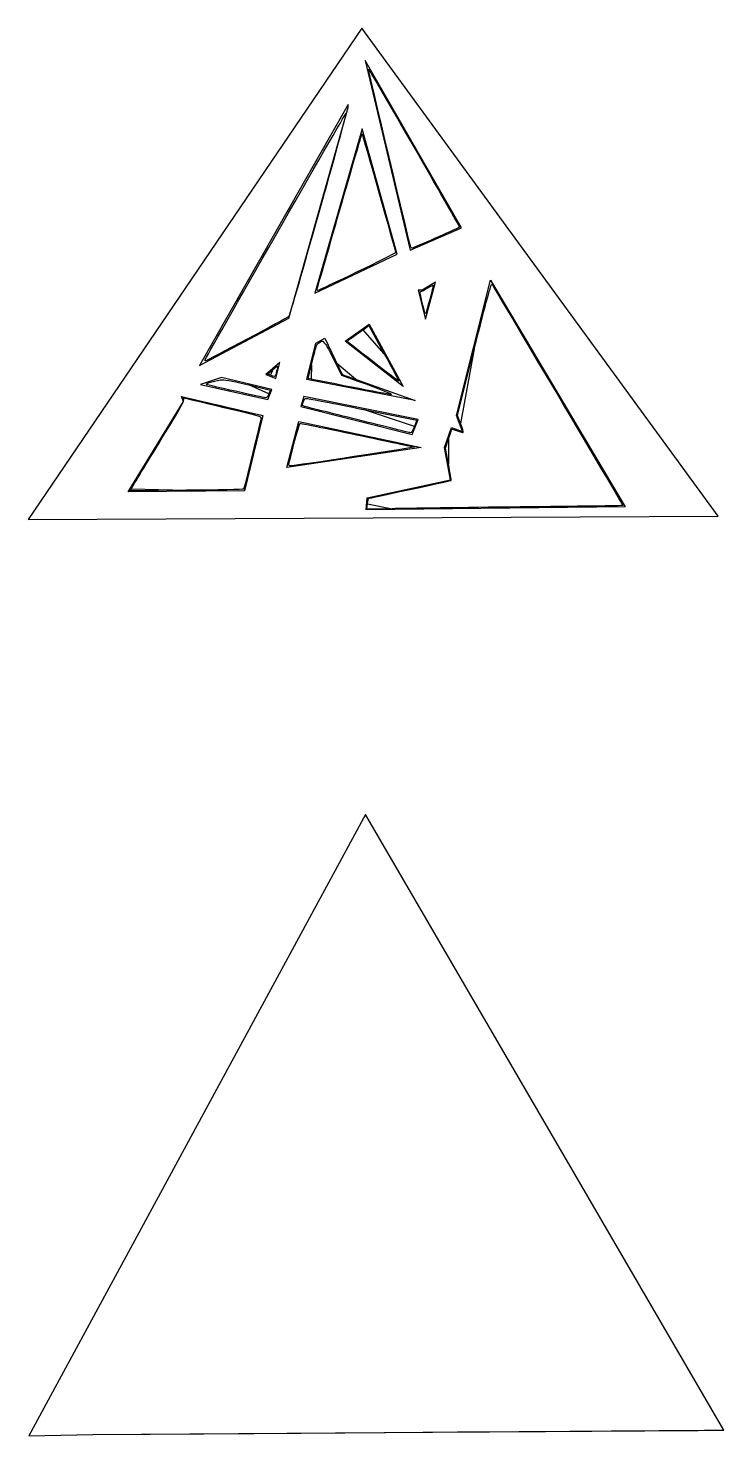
# Model space of a CAD drawing. Extents: x 205 to 785, y -639 to 535.
import ezdxf

# ---------------------------------------------------------------- set-up
doc = ezdxf.new("R2010")
doc.units = 0
doc.layers.get('0').update_dxf_attribs({"linetype": 'CONTINUOUS'})

msp = doc.modelspace()

# ---------------------------------------------------------------- linework, layer by layer
at = {"color": 7}
for points in [[(483.309792, 534.77608), (205.27356, 124.82052), (780.27616, 127.778352), (483.309792, 534.77608)], [(523.712416, 349.699344), (566.379088, 368.104576), (486.06536, 507.816992), (523.712416, 349.699344)], [(471.843136, 471.006536), (348.026144, 253.4902), (422.483664, 292.810456), (471.843136, 468.496736), (471.843136, 471.006536)], [(444.235296, 313.725488), (512.8366, 346.352944), (483.555552, 450.928104), (444.235296, 313.725488)], [(524.09584, 352.097752), (524.09584, 352.097752)], [(590.64052, 324.601304), (702.745096, 135.529408), (486.90196, 133.019608), (487.73856, 143.058824), (557.176472, 158.117648), (552.156864, 184.888888), (558.013072, 201.620912), (567.215688, 198.274512), (562.19608, 211.660128), (590.64052, 324.601304)], [(530.405232, 316.235296), (536.26144, 291.973856), (544.627448, 322.928104), (533.751632, 316.235296), (530.405232, 316.235296)], [(446.042408, 317.030064), (446.042408, 317.030064)], [(535.85228, 297.668496), (535.85228, 297.668496)], [(489.411768, 287.790848), (517.856208, 235.921568), (469.333336, 273.568624), (489.411768, 287.790848)], [(484.44512, 283.228776), (489.141216, 286.631568), (501.794584, 263.51144)], [(445.071896, 271.895424), (452.601304, 276.078432), (466.823528, 245.960784), (527.895424, 224.209152), (437.54248, 241.777776), (445.071896, 271.895424)], [(565.637312, 204.885096), (563.018, 211.77936), (577.004776, 267.19156)], [(352.513856, 257.687352), (352.513856, 257.687352)], [(403.241832, 245.960784), (411.60784, 242.614376), (414.954248, 256), (403.241832, 245.960784)], [(407.102136, 245.221504), (404.729768, 246.270512), (409.124072, 249.949624)], [(441.15452, 241.896192), (438.53388, 242.402328), (441.407808, 253.886128)], [(460.95176, 256.371128), (466.2656, 245.246072), (480.118424, 240.335776)], [(493.545064, 255.859576), (493.545064, 255.859576)], [(348.862744, 237.594768), (404.915032, 225.045752), (408.26144, 233.411768), (366.431376, 243.450984), (348.862744, 237.594768)], [(389.062896, 237.204624), (407.134944, 232.871936), (405.877168, 229.669952)], [(407.102136, 245.221504), (407.102136, 245.221504)], [(474.729408, 235.276928), (474.729408, 235.276928)], [(400.732024, 211.660128), (385.6732, 148.915032), (288.627448, 148.078432), (334.64052, 223.372552), (332.96732, 227.555552)], [(378.10196, 231.828408), (378.10196, 231.828408)], [(435.03268, 227.555552), (432.522872, 219.189544), (525.385624, 195.764704), (530.405232, 208.313728), (435.03268, 227.555552)], [(484.8056, 216.726616), (529.259536, 207.765272), (527.161024, 202.476104)], [(420.810456, 168.156864), (430.849672, 206.64052), (532.915032, 184.888888), (420.810456, 168.156864)], [(480.16732, 208.009368), (480.16732, 208.009368)], [(555.543392, 171.087552), (553.021872, 184.493632), (555.614584, 192.304328)], [(422.441832, 170.4748), (422.441832, 170.4748)], [(337.330296, 149.262344), (290.284112, 148.821304), (291.20296, 150.538184), (291.20296, 150.538184)], [(508.730304, 133.943912), (487.515512, 133.429192), (488.119016, 137.909368), (488.119016, 137.909368)], [(785.008688, -634.7508), (486.267624, -121.27112), (205.865128, -639.48336), (259.106104, -638.30024)]]:
    msp.add_lwpolyline(points, close=True, dxfattribs=at)
for points in [[(524.09584, 352.097752), (523.319696, 354.197632), (488.656288, 500.438424), (488.881352, 500.66348)], [(488.881352, 500.66348), (489.175216, 500.957352), (564.664056, 369.605672), (564.664056, 368.80048)], [(352.513856, 257.687352), (352.513856, 258.776648), (470.061928, 464.637544), (470.291192, 463.949752)], [(470.291192, 463.949752), (470.69172, 462.748168), (423.511632, 295.33036), (422.453584, 294.19876)], [(464.746296, 382.279192), (474.83832, 417.591048), (483.295056, 446.485168), (483.53904, 446.488344)], [(483.53904, 446.488344), (483.909984, 446.493144), (511.200632, 349.680968), (511.45544, 347.456328)], [(446.042408, 317.030064), (446.237528, 317.605232), (454.654272, 346.967336), (464.746296, 382.279192)], [(564.664056, 368.80048), (564.664056, 368.349968), (531.453384, 353.568704), (525.25656, 351.261144)], [(511.45544, 347.456328), (511.536272, 346.750576), (447.972328, 315.984312), (446.433392, 315.984312)], [(525.25656, 351.261144), (524.844888, 351.107856), (524.322568, 351.484328), (524.09584, 352.097752)], [(532.584224, 315.147712), (533.247496, 315.147712), (535.84268, 316.46068), (538.351296, 318.065424)], [(542.912416, 320.41752), (542.912416, 319.48244), (536.926192, 297.187136), (536.579744, 296.831896)], [(538.351296, 318.065424), (540.859912, 319.670168), (542.912416, 320.728608), (542.912416, 320.41752)], [(577.004776, 267.19156), (587.226096, 307.685952), (591.203768, 322.21948), (591.779848, 321.176384)], [(591.779848, 321.176384), (592.213416, 320.391336), (616.983072, 278.567856), (646.823536, 228.23532)], [(446.433392, 315.984312), (446.023232, 315.984312), (445.847296, 316.454904), (446.042408, 317.030064)], [(533.411912, 306.990848), (531.736352, 313.711464), (531.590608, 315.147712), (532.584224, 315.147712)], [(535.85228, 297.668496), (535.628584, 298.309512), (534.530416, 302.504576), (533.411912, 306.990848)], [(422.453584, 294.19876), (421.552176, 293.234696), (353.828616, 257.177192), (352.919296, 257.177192)], [(536.579744, 296.831896), (536.403328, 296.651), (536.075968, 297.027472), (535.85228, 297.668496)], [(475.320312, 276.8474), (477.756096, 278.485624), (481.862264, 281.357248), (484.44512, 283.228776)], [(445.104944, 268.5016), (445.667296, 270.640928), (446.693456, 272.029024), (448.343328, 272.882208)], [(448.343328, 272.882208), (450.720304, 274.111384), (450.797112, 274.078656), (453.198216, 270.813664)], [(453.198216, 270.813664), (454.540056, 268.989048), (458.029152, 262.489912), (460.95176, 256.371128)], [(471.973904, 272.805352), (471.092992, 273.67092), (471.715704, 274.42308), (475.320312, 276.8474)], [(493.545064, 255.859576), (482.276192, 264.594848), (472.569168, 272.220448), (471.973904, 272.805352)], [(441.407808, 253.886128), (442.988472, 260.202224), (444.652184, 266.779184), (445.104944, 268.5016)], [(501.794584, 263.51144), (508.753936, 250.795368), (514.354792, 240.298152), (514.240936, 240.184288)], [(352.919296, 257.177192), (352.696304, 257.177192), (352.513856, 257.40676), (352.513856, 257.687352)], [(409.124072, 249.949624), (413.475088, 253.592504), (413.512472, 253.605264), (412.920056, 251.244872)], [(412.920056, 251.244872), (412.590984, 249.933744), (412.104648, 247.77552), (411.839304, 246.448808)], [(514.240936, 240.184288), (514.127072, 240.070432), (504.813936, 247.124312), (493.545064, 255.859576)], [(353.852448, 237.478472), (351.863672, 238.14264), (362.98808, 241.526272), (367.17944, 241.532056)], [(378.10196, 231.828408), (365.448368, 234.70764), (354.536088, 237.250168), (353.852448, 237.478472)], [(367.17944, 241.532056), (369.275712, 241.535256), (379.123272, 239.5876), (389.062896, 237.204624)], [(411.839304, 246.448808), (411.312176, 243.813168), (410.66584, 243.64572), (407.102136, 245.221504)], [(474.729408, 235.276928), (457.704576, 238.639152), (442.595872, 241.617824), (441.15452, 241.896192)], [(507.77516, 229.08548), (506.62484, 229.1286), (491.754248, 231.914704), (474.729408, 235.276928)], [(480.118424, 240.335776), (498.416448, 233.849824), (510.36728, 228.988424), (507.77516, 229.08548)], [(313.815448, 187.74968), (330.413184, 214.906496), (335.379488, 223.652656), (334.957352, 224.982688)], [(332.96732, 227.555552), (400.732024, 211.660128), (400.732024, 211.660128), (400.732024, 211.660128)], [(334.957352, 224.982688), (334.555416, 226.249088), (334.715752, 226.60248), (335.547904, 226.284272)], [(335.547904, 226.284272), (336.17616, 226.044024), (350.903512, 222.523784), (368.275336, 218.46152)], [(402.863944, 226.530712), (401.898448, 226.565192), (390.755552, 228.949184), (378.10196, 231.828408)], [(405.877168, 229.669952), (404.957352, 227.32832), (404.14772, 226.484832), (402.863944, 226.530712)], [(434.51448, 222.916968), (435.468592, 225.619224), (435.945616, 226.024824), (437.98612, 225.868816)], [(437.98612, 225.868816), (439.287168, 225.769344), (460.355928, 221.655352), (484.8056, 216.726616)], [(646.823536, 228.23532), (676.663992, 177.902784), (700.973816, 136.627824), (700.845344, 136.5132)], [(368.275336, 218.46152), (394.357688, 212.362376), (399.793232, 210.849576), (399.474488, 209.77832)], [(435.663672, 219.199624), (433.450392, 219.773376), (433.428984, 219.842616), (434.51448, 222.916968)], [(480.16732, 208.009368), (456.93072, 213.842456), (436.90408, 218.878072), (435.663672, 219.199624)], [(399.474488, 209.77832), (399.2622, 209.064816), (396.007608, 195.492808), (392.242064, 179.618304)], [(422.441832, 170.4748), (422.441832, 172.058296), (430.990216, 204.274808), (431.584552, 204.931216)], [(431.584552, 204.931216), (431.899872, 205.279464), (453.218808, 201.081896), (478.959976, 195.603288)], [(523.739096, 197.295344), (523.011224, 197.354944), (503.40392, 202.17628), (480.16732, 208.009368)], [(527.161024, 202.476104), (525.75616, 198.935224), (524.625064, 197.22276), (523.739096, 197.295344)], [(555.614584, 192.304328), (557.040568, 196.600216), (558.295832, 200.225312), (558.404056, 200.360104)], [(558.404056, 200.360104), (558.512272, 200.494888), (560.601432, 199.845), (563.046624, 198.915904)], [(567.874528, 197.608728), (568.08468, 197.81888), (567.077936, 201.093248), (565.637312, 204.885096)], [(478.959976, 195.603288), (504.701136, 190.124688), (526.477184, 185.510344), (527.351192, 185.3492)], [(563.046624, 198.915904), (565.491816, 197.9868), (567.664368, 197.398576), (567.874528, 197.608728)], [(291.20296, 150.538184), (291.708328, 151.482472), (301.883944, 168.22764), (313.815448, 187.74968)], [(392.242064, 179.618304), (388.476512, 163.743792), (385.166304, 150.518816), (384.886048, 150.229464)], [(527.351192, 185.3492), (528.743344, 185.09252), (426.188736, 169.49912), (423.487584, 169.556768)], [(423.487584, 169.556768), (422.912416, 169.569008), (422.441832, 169.98216), (422.441832, 170.4748)], [(557.808928, 157.49108), (557.94972, 157.5958), (556.930232, 163.714208), (555.543392, 171.087552)], [(523.252288, 149.935824), (542.117648, 153.986504), (557.668136, 157.386376), (557.808928, 157.49108)], [(384.886048, 150.229464), (384.605776, 149.94012), (363.205688, 149.504912), (337.330296, 149.262344)], [(488.119016, 137.909368), (488.450944, 140.373464), (488.774072, 142.43036), (488.83708, 142.480248)], [(488.83708, 142.480248), (488.90012, 142.530168), (504.386928, 145.885144), (523.252288, 149.935824)], [(615.278432, 135.381696), (568.345096, 134.874008), (520.39844, 134.227008), (508.730304, 133.943912)], [(700.845344, 136.5132), (700.716872, 136.39856), (662.211768, 135.889384), (615.278432, 135.381696)], [(259.106104, -638.30024), (785.008688, -634.7508), (785.008688, -634.7508), (785.008688, -634.7508)]]:
    msp.add_open_spline(points, degree=3, dxfattribs=at)

doc.saveas('drawing.dxf')
